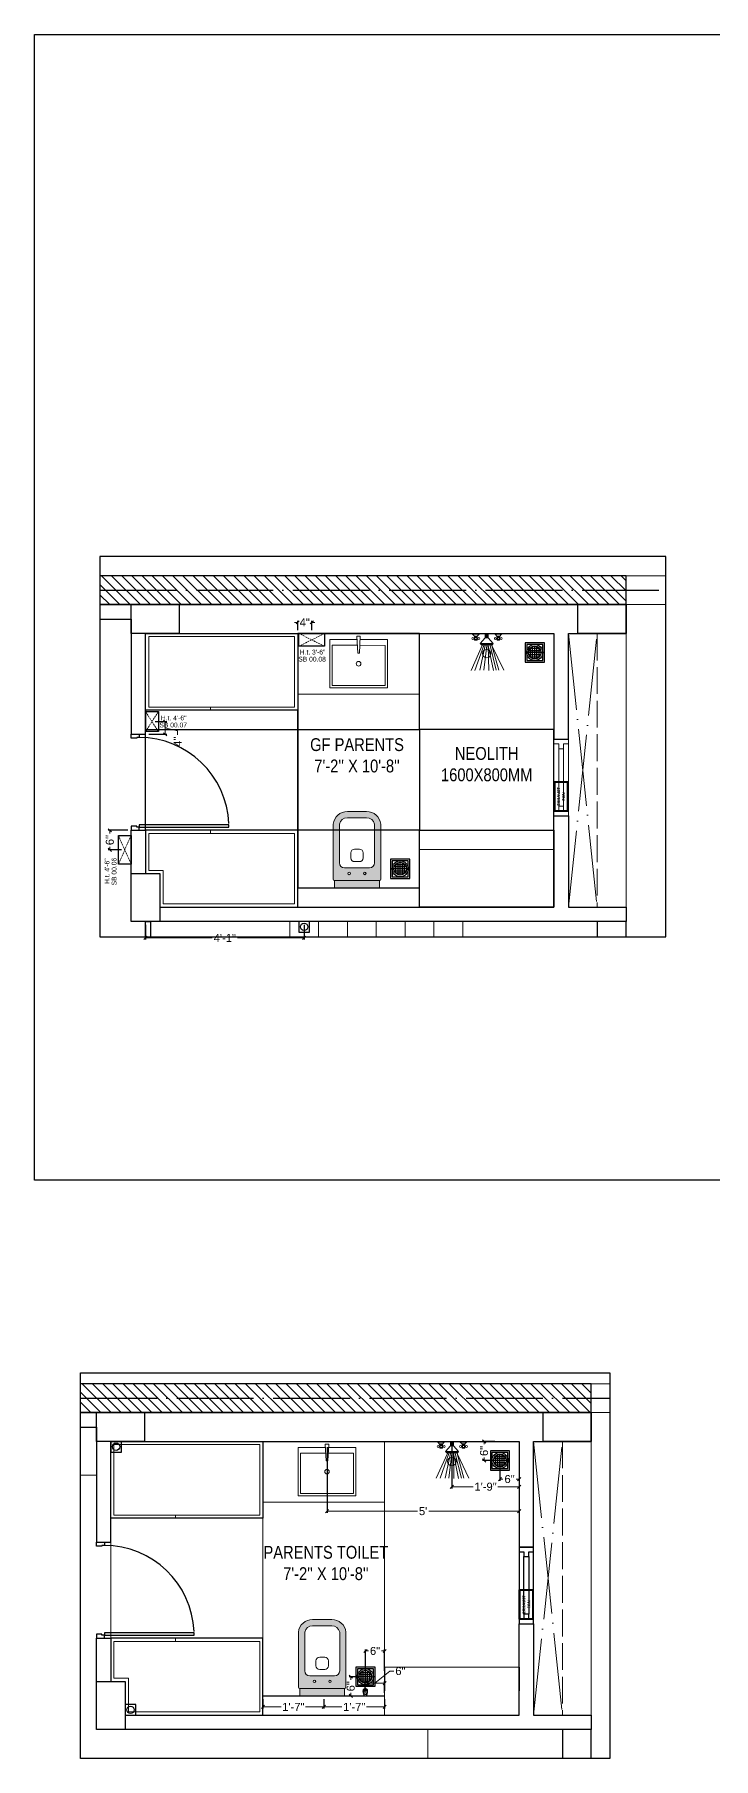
# Model space of a CAD drawing. Header units: millimetres. Extents: x 56222 to 3066687, y -650199 to -121287.
# Drawn here: x 155856 to 156068, y -178515 to -177977 of the extents above; entities that cross this region are included whole.
import ezdxf

# ---------------------------------------------------------------- set-up
doc = ezdxf.new("R2010")
doc.units = ezdxf.units.MM
doc.header["$MEASUREMENT"] = 0
doc.header["$PDMODE"] = 35
for name, pattern in [('ACAD_ISO02W100', [15, 12, -3]), ('ACAD_ISO04W100', [30, 24, -3, 0, -3]), ('DASHED', [0.75, 0.5, -0.25]), ('DASHED2', [0.375, 0.25, -0.125])]:
    doc.linetypes.add(name, pattern=pattern)
doc.layers.get('Defpoints').update_dxf_attribs({"color": 220})
for name, color, linetype in [('AR DOOR', 40, 'Continuous'), ('AR ELE-5', 134, 'Continuous'), ('SANIT', 232, 'Continuous'), ('WC-DET', 8, 'Continuous')]:
    doc.layers.add(name, color=color, linetype=linetype)
for name, color, linetype, lineweight in [('COLUMN', 1, 'Continuous', 30), ('dim05', 1, 'Continuous', 13), ('el', 7, 'Continuous', 20), ('ELEC-wires', 1, 'DASHED2', 13), ('Electrical', 84, 'Continuous', 30), ('ELEVATION', 250, 'Continuous', 9), ('FIRST FLOOR ( TEXT )', 7, 'Continuous', 9), ('FURNITURE', 32, 'Continuous', 9), ('GROUND FLOOR', 7, 'Continuous', 9), ('GROUND FLOOR  ( HATCH )', 251, 'Continuous', 9), ('GROUND FLOOR  ( PLINE )', 251, 'Continuous', 30), ('GROUND FLOOR ( STAIR )', 251, 'Continuous', 9), ('SECOND FLOOR ( DW_RAIL )', 7, 'Continuous', 9), ('UTILITY', 48, 'Continuous', 9), ('wall', 7, 'Continuous', 30), ('X_PLOT', 1, 'Continuous', 9), ('XX~SLAB ( BEAM )~ ( DIM )', 7, 'Continuous', 9), ('XX~STR BEAM', 5, 'ACAD_ISO02W100', 9)]:
    doc.layers.add(name, color=color, linetype=linetype, lineweight=lineweight)
doc.layers.add('XX~SLAB ( PLINE )', color=251, linetype='Continuous', plot=False)
doc.styles.add('Arial', font='arial.ttf')
doc.styles.add('KATHA', font='swissc.ttf')
doc.styles.get("Standard").update_dxf_attribs({"font": 'arial.ttf', "height": 6})
doc.dimstyles.new('ISO-25', dxfattribs={"dimtxt": 2.5, "dimasz": 1, "dimexe": 0.5, "dimexo": 1, "dimtad": 0, "dimdec": 1, "dimlunit": 4, "dimtxsty": 'Standard', "dimblk": 'OBLIQUE', "dimcen": 2.5, "dimclrd": 1, "dimclre": 1, "dimclrt": 5, "dimadec": 0, "dimazin": 0, "dimtfac": 1, "dimtdec": 1, "dimtmove": 0, "dimatfit": 3, "dimfxl": 1, "dimlwd": -1, "dimarcsym": 0})

# ---------------------------------------------------------------- blocks, each defined once
blk = doc.blocks.new('A$C3EC62B37')
at = {"layer": 'FURNITURE', "lineweight": 30, "ltscale": 0.25, "true_color": 0xffffff}
h = blk.add_hatch(color=7, dxfattribs=at)
h.dxf.hatch_style = 1
h.paths.add_polyline_path([(-12.22, 0), (-12.22, 2.35), (-26.26, 2.35), (-26.26, 0)])
h.paths.add_polyline_path([(-26.26, 2.35), (-12.22, 2.35, 0.414214), (-11.83, 2.74), (-11.83, 19.96, 0.388639), (-16.24, 23.87), (-22.38, 23.87, 0.379499), (-26.65, 19.96), (-26.65, 2.74, 0.414214)])
h.paths.add_polyline_path([(-15.35, 6.26), (-23.13, 6.26, -0.414214), (-24.7, 7.83), (-24.7, 19.96, -0.349567), (-22.37, 21.91), (-16.24, 21.91, -0.364948), (-13.78, 19.96), (-13.78, 7.83, -0.414214)], flags=16)
h.paths.add_polyline_path([(-18.46, 8.22), (-20.02, 8.22, -0.414214), (-21.2, 9.39), (-21.2, 10.96, -0.414214), (-20.02, 12.13), (-18.46, 12.13, -0.414214), (-17.28, 10.96), (-17.28, 9.39, -0.414214)], flags=0)
h.paths.add_polyline_path([(-22.06, 4.53, -1), (-21.27, 4.53, -1)], flags=16)
at = {"layer": 'FURNITURE', "color": 0, "linetype": 'ByBlock', "lineweight": -2}
for p, q in [((-22.24, 23.87), (-16.24, 23.87)), ((-22.24, 21.91), (-16.24, 21.91)), ((-26.65, 2.74), (-26.65, 19.96)), ((-24.7, 7.83), (-24.7, 19.96)), ((-13.78, 7.83), (-13.78, 19.96)), ((-11.83, 2.74), (-11.83, 19.96)), ((-21.2, 9.39), (-21.2, 10.96)), ((-20.02, 12.13), (-18.46, 12.13)), ((-17.28, 9.39), (-17.28, 10.96)), ((-23.13, 6.26), (-15.35, 6.26)), ((-20.02, 8.22), (-18.46, 8.22)), ((-26.26, 2.35), (-12.22, 2.35)), ((-26.26, 2.35), (-26.26, 0)), ((-26.26, 0), (-12.22, 0)), ((-26.26, 0), (-12.22, 0)), ((-12.22, 2.35), (-12.22, 0))]:
    blk.add_line(p, q, dxfattribs=at)
for centre in [(-21.66, 4.53), (-16.81, 4.53)]:
    blk.add_circle(centre, 0.391, dxfattribs=at)
for centre, radius, start, end in [((-22.31, 19.5), 4.37, 89.0873, 174.0395), ((-22.31, 19.48), 2.44, 88.437, 168.6348), ((-16.17, 19.5), 4.37, 5.9605, 90.9127), ((-16.17, 19.48), 2.44, 11.3652, 91.563), ((-20.02, 10.96), 1.17, 90, 180), ((-18.46, 10.96), 1.17, 0, 90), ((-23.13, 7.83), 1.57, 180, 270), ((-20.02, 9.39), 1.17, 180, 270), ((-18.46, 9.39), 1.17, 270, 0), ((-15.35, 7.83), 1.57, 270, 0), ((-26.26, 2.74), 0.391, 180, 270), ((-12.22, 2.74), 0.391, 270, 0)]:
    blk.add_arc(centre, radius, start, end, dxfattribs=at)
blk = doc.blocks.new('*U25')
for points in [[(-40, 0), (0, 0), (0, 30), (10, 30), (10, 100), (-40, 100)], [(0, 0), (0, -1120), (30, -1120), (30, 0)], [(1160, 0), (1120, 0), (1120, 30), (1110, 30), (1110, 100), (1160, 100)]]:
    blk.add_lwpolyline(points, close=True)
at = {"layer": 'AR ELE-5', "linetype": 'ByBlock', "ltscale": 15}
blk.add_arc((-2, 1), 1122, 272.373, 359.9653, dxfattribs=at)
blk = doc.blocks.new('A$C07311617')
at = {"layer": 'UTILITY'}
h = blk.add_hatch(color=7, dxfattribs=at)
h.paths.add_polyline_path([(-3.13, 2.02), (-3.13, 0), (-3.74, 0), (-3.74, 0.46), (-3.74, 1.42)])
h.paths.add_polyline_path([(-3.13, 0), (-3.13, -0.46), (-3.13, -2.02), (-3.74, -1.59), (-3.74, -0.46), (-3.74, 0)])
h = blk.add_hatch(color=7, dxfattribs=at)
h.paths.add_polyline_path([(0, 0.46), (0, 0), (-1.35, 0), (-1.35, 0.46)])
h.paths.add_polyline_path([(0, 0), (0, -0.46), (-1.35, -0.46), (-1.35, 0)])
at = {"layer": 'UTILITY', "color": 7}
for p, q in [((-3.74, 1.42), (-11.52, 4.9)), ((-3.74, 0.94), (-11.52, 3.66)), ((-3.74, 0.46), (-11.52, 2.15)), ((-3.74, 0), (-11.52, 0.93)), ((-3.13, 2.02), (-3.74, 1.42)), ((-3.13, -0.46), (-3.13, 2.02)), ((-1.35, 0.46), (-3.13, 2.02)), ((-3.13, 0.46), (-3.13, 1.42)), ((-1.74, 3.79), (-1.74, 4.05)), ((-1.74, 2.99), (-1.74, 2.72)), ((-1.47, 3.79), (-1.47, 4.05)), ((-1.47, 2.99), (-1.47, 2.72)), ((-1.35, -0.46), (-1.35, 0.46)), ((-1.35, 0.46), (0, 0.46)), ((-0.8, 3.9), (-0.8, 2.88)), ((-0.27, 2.44), (-0.27, 4.33)), ((0, -0.46), (0, 0.46)), ((-3.74, -0.46), (-11.62, -0.61)), ((-3.74, -0.46), (-11.57, -2.09)), ((-3.74, -1.03), (-11.52, -2.96)), ((-3.74, -1.59), (-11.52, -5.3)), ((-3.74, -1.59), (-11.52, -3.73)), ((-3.74, -1.59), (-3.13, -2.02)), ((-3.13, -0.46), (-3.13, -2.02)), ((-1.35, -0.46), (-3.13, -2.02)), ((-1.74, -3.22), (-1.74, -2.95)), ((-1.74, -4.02), (-1.74, -4.29)), ((-1.47, -3.22), (-1.47, -2.95)), ((-1.47, -4.02), (-1.47, -4.29)), ((-1.35, -0.46), (0, -0.46)), ((-0.8, -4.13), (-0.8, -3.11)), ((-0.27, -2.68), (-0.27, -4.56))]:
    blk.add_line(p, q, dxfattribs=at)
for points in [[(-1.35, 0.46), (-3.13, 2.02)], [(-3.13, -2.02), (-1.35, -0.46)]]:
    blk.add_lwpolyline(points, dxfattribs=at)
for points in [[(-1.07, 2.99), (-2.14, 2.99), (-2.14, 3.79), (-1.07, 3.79)], [(-1.07, -3.22), (-2.14, -3.22), (-2.14, -4.02), (-1.07, -4.02)]]:
    blk.add_lwpolyline(points, close=True, dxfattribs=at)
for centre, radius in [((-6.31, 0), 1.33), ((-1.6, 4.32), 0.298), ((-1.6, 3.39), 0.298), ((-1.6, 2.45), 0.298), ((-1.6, -2.69), 0.298), ((-1.6, -3.62), 0.298), ((-1.6, -4.55), 0.298)]:
    blk.add_circle(centre, radius, dxfattribs=at)
for centre, start, end in [((-1.47, 5.26), 285.2551, 344.7449), ((-1.47, 1.52), 15.2551, 74.7449), ((-1.47, -1.75), 285.2551, 344.7449), ((-1.47, -5.49), 15.2551, 74.7449)]:
    blk.add_arc(centre, 1.52, start, end, dxfattribs=at)
blk = doc.blocks.new('6616')
at = {"color": 242, "linetype": 'DASHED', "true_color": 0xcd2027}
for p, q in [((386784.79, -36915.77), (386775.78, -36911.78)), ((386784.79, -36911.78), (386775.78, -36915.77))]:
    blk.add_line(p, q, dxfattribs=at)
at = {"layer": 'ELEC-wires', "color": 5, "linetype": 'ByBlock', "lineweight": 30, "ltscale": 4}
blk.add_lwpolyline([(386775.78, -36911.78), (386784.79, -36911.78), (386784.79, -36915.77), (386775.78, -36915.77)], close=True, dxfattribs=at)
blk = doc.blocks.new('_Oblique')
at = {"layer": 'wall', "color": 0, "lineweight": -2}
blk.add_line((-0.5, -0.5), (0.5, 0.5), dxfattribs=at)
blk = doc.blocks.new('*D400')
at = {"layer": 'Defpoints', "color": 0, "lineweight": 30, "transparency": 16777216}
for p in [(155938.63, -178163.79), (155943.01, -178160.32), (155943.01, -178163.79)]:
    blk.add_point(p, dxfattribs=at)
at = {"layer": 'dim05', "color": 1, "linetype": 'Continuous', "transparency": 16777216}
for p, q in [((155938.63, -178160.32), (155937.63, -178160.32)), ((155938.63, -178160.32), (155938.7, -178160.32)), ((155943.01, -178160.32), (155942.93, -178160.32)), ((155943.01, -178160.32), (155944.01, -178160.32))]:
    blk.add_line(p, q, dxfattribs=at)
at = {"layer": 'dim05', "color": 1, "linetype": 'Continuous', "lineweight": -2, "transparency": 16777216}
for p, q in [((155938.63, -178162.79), (155938.63, -178159.82)), ((155943.01, -178162.79), (155943.01, -178159.82))]:
    blk.add_line(p, q, dxfattribs=at)
at = {"layer": 'dim05', "color": 1, "transparency": 16777216}
blk.add_blockref('_Oblique', (155938.63, -178160.32), dxfattribs=at)
at = {"layer": 'dim05', "color": 1, "transparency": 16777216, "rotation": 180}
blk.add_blockref('_Oblique', (155943.01, -178160.32), dxfattribs=at)
at = {"layer": 'dim05', "color": 5, "lineweight": 25, "transparency": 16777216, "insert": (155940.82, -178160.32), "char_height": 2.5, "attachment_point": 5, "style": 'Arial'}
blk.add_mtext('4"', dxfattribs=at)
blk = doc.blocks.new('*D401')
at = {"layer": 'Defpoints', "color": 0, "lineweight": 30, "transparency": 16777216}
for p in [(155893.13, -178191.34), (155897.26, -178191.34), (155891.13, -178195.29)]:
    blk.add_point(p, dxfattribs=at)
at = {"layer": 'dim05', "color": 1, "linetype": 'Continuous', "lineweight": -2, "transparency": 16777216}
for p, q in [((155894.13, -178191.34), (155897.76, -178191.34)), ((155892.13, -178195.29), (155897.76, -178195.29))]:
    blk.add_line(p, q, dxfattribs=at)
at = {"layer": 'dim05', "color": 1, "linetype": 'Continuous', "transparency": 16777216}
for p, q in [((155897.26, -178195.29), (155897.26, -178191.34)), ((155897.26, -178193.32), (155901.14, -178194.25)), ((155901.14, -178194.25), (155901.14, -178195.5))]:
    blk.add_line(p, q, dxfattribs=at)
at = {"layer": 'dim05', "color": 1, "transparency": 16777216}
for p, rotation in [((155897.26, -178191.34), 90), ((155897.26, -178195.29), 270)]:
    blk.add_blockref('_Oblique', p, dxfattribs=dict(at, rotation=rotation))
at = {"layer": 'dim05', "color": 5, "lineweight": 25, "transparency": 16777216, "insert": (155901.14, -178197.61), "char_height": 2.5, "attachment_point": 5, "rotation": 90, "style": 'Arial'}
blk.add_mtext('4"', dxfattribs=at)
blk = doc.blocks.new('A$C1B9B2090')
at = {"layer": 'Electrical', "ltscale": 10}
blk.add_line((0, 4.97), (10.08, 4.97), dxfattribs=at)
at = {"layer": 'Electrical', "ltscale": 2}
for points in [[(0, 0), (10.08, 0), (10.08, 4.97), (0, 4.97)], [(0.25, 0.25), (9.83, 0.25), (9.83, 4.72), (0.25, 4.72)]]:
    blk.add_lwpolyline(points, close=True, dxfattribs=at)
at = {"layer": 'Electrical', "ltscale": 2, "insert": (1.5, 3.92), "char_height": 1.05, "width": 7.1646, "attachment_point": 1}
blk.add_mtext('\\pxqc;{\\fMalgun Gothic|b1|i0|c0|p34;\\W5.565;\\C0;\\W1;EXHAUST \\P\\W7.7995;\\W1;FAN}', dxfattribs=at)
blk = doc.blocks.new('*D402')
at = {"layer": 'Defpoints', "color": 0, "lineweight": 30, "transparency": 16777216}
for p in [(155879.97, -178225.29), (155886.63, -178225.29), (155884.63, -178231.38)]:
    blk.add_point(p, dxfattribs=at)
at = {"layer": 'dim05', "color": 1, "linetype": 'Continuous', "lineweight": -2, "transparency": 16777216}
for p, q in [((155885.63, -178225.29), (155879.47, -178225.29)), ((155883.63, -178231.38), (155879.47, -178231.38))]:
    blk.add_line(p, q, dxfattribs=at)
at = {"layer": 'dim05', "color": 1, "linetype": 'Continuous', "transparency": 16777216}
for p, q in [((155879.97, -178225.29), (155879.97, -178226.27)), ((155879.97, -178231.38), (155879.97, -178230.41))]:
    blk.add_line(p, q, dxfattribs=at)
at = {"layer": 'dim05', "color": 1, "transparency": 16777216}
for p, rotation in [((155879.97, -178225.29), 90), ((155879.97, -178231.38), 270)]:
    blk.add_blockref('_Oblique', p, dxfattribs=dict(at, rotation=rotation))
at = {"layer": 'dim05', "color": 5, "lineweight": 25, "transparency": 16777216, "insert": (155879.97, -178228.34), "char_height": 2.5, "attachment_point": 5, "rotation": 90, "style": 'Arial'}
blk.add_mtext('6"', dxfattribs=at)
blk = doc.blocks.new('*D403')
at = {"layer": 'Defpoints', "color": 0, "lineweight": 30, "transparency": 16777216}
for p in [(155891.13, -178253.79), (155940.62, -178253.79), (155940.62, -178258.91)]:
    blk.add_point(p, dxfattribs=at)
at = {"layer": 'dim05', "color": 1, "linetype": 'Continuous', "lineweight": -2, "transparency": 16777216}
for p, q in [((155891.13, -178254.79), (155891.13, -178259.41)), ((155940.62, -178254.79), (155940.62, -178259.41))]:
    blk.add_line(p, q, dxfattribs=at)
at = {"layer": 'dim05', "color": 1, "linetype": 'Continuous', "transparency": 16777216}
for p, q in [((155891.13, -178258.91), (155911.88, -178258.91)), ((155940.62, -178258.91), (155919.87, -178258.91))]:
    blk.add_line(p, q, dxfattribs=at)
at = {"layer": 'dim05', "color": 1, "transparency": 16777216, "rotation": 180}
blk.add_blockref('_Oblique', (155891.13, -178258.91), dxfattribs=at)
at = {"layer": 'dim05', "color": 1, "transparency": 16777216}
blk.add_blockref('_Oblique', (155940.62, -178258.91), dxfattribs=at)
at = {"layer": 'dim05', "color": 5, "lineweight": 25, "transparency": 16777216, "insert": (155915.87, -178258.91), "char_height": 2.5, "attachment_point": 5, "style": 'Arial'}
blk.add_mtext('4\'-1"', dxfattribs=at)
blk = doc.blocks.new('A$C775F2B7C')
at = {"layer": 'WC-DET', "color": 7}
for points in [[(0.02, 0.076), (0.007, 0.076, 0.150223), (0, 0.06), (0, 0.037), (0.007, 0.004, 0.333354), (0.011, 0), (0.025, 0), (0.038, 0, 0.333354), (0.043, 0.004), (0.05, 0.037), (0.05, 0.06, 0.150223), (0.043, 0.076), (0.03, 0.076)], [(0.025, 0.02), (0.012, 0.02, -0.354974), (0.007, 0.023), (0, 0.057)], [(0.02, 0.076), (0.02, 0.082, -0.414214), (0.021, 0.083), (0.025, 0.083)], [(0.025, 0.076), (0.02, 0.076, 0.150223)], [(0.03, 0.076), (0.03, 0.082, 0.414214), (0.029, 0.083), (0.025, 0.083)], [(0.025, 0.02), (0.038, 0.02, 0.354974), (0.042, 0.023), (0.05, 0.057)]]:
    blk.add_lwpolyline(points, format="xyb", dxfattribs=at)
at = {"layer": 'WC-DET'}
for points in [[(0, 0.063), (0.025, 0.063)], [(0, 0.057), (0.025, 0.057)], [(0.001, 0.065), (0.025, 0.065)], [(0.049, 0.065), (0.025, 0.065)], [(0.049, 0.063), (0.025, 0.063)], [(0.05, 0.057), (0.025, 0.057)]]:
    blk.add_lwpolyline(points, dxfattribs=at)
at = {"layer": 'WC-DET', "color": 7}
blk.add_lwpolyline([(0.03, 0.076), (0.025, 0.076)], dxfattribs=at)
blk = doc.blocks.new('*D440')
at = {"layer": 'Defpoints', "color": 0, "lineweight": 30, "transparency": 16777216}
for p in [(155947.78, -178417.01), (156007.77, -178418.4), (156007.77, -178437.99)]:
    blk.add_point(p, dxfattribs=at)
at = {"layer": 'dim05', "color": 1, "linetype": 'Continuous', "lineweight": -2, "transparency": 16777216}
for p, q in [((155947.78, -178418.01), (155947.78, -178438.49)), ((156007.77, -178419.4), (156007.77, -178438.49))]:
    blk.add_line(p, q, dxfattribs=at)
at = {"layer": 'dim05', "color": 1, "linetype": 'Continuous', "transparency": 16777216}
for p, q in [((155947.78, -178437.99), (155976, -178437.99)), ((156007.77, -178437.99), (155979.55, -178437.99))]:
    blk.add_line(p, q, dxfattribs=at)
at = {"layer": 'dim05', "color": 1, "transparency": 16777216, "rotation": 180}
blk.add_blockref('_Oblique', (155947.78, -178437.99), dxfattribs=at)
at = {"layer": 'dim05', "color": 1, "transparency": 16777216}
blk.add_blockref('_Oblique', (156007.77, -178437.99), dxfattribs=at)
at = {"layer": 'dim05', "color": 5, "lineweight": 25, "transparency": 16777216, "insert": (155977.77, -178437.99), "char_height": 2.5, "attachment_point": 5, "style": 'Arial'}
blk.add_mtext("5'", dxfattribs=at)
blk = doc.blocks.new('*D441')
at = {"layer": 'Defpoints', "color": 0, "lineweight": 30, "transparency": 16777216}
for p in [(155986.77, -178416.19), (156007.77, -178418.4), (156007.77, -178430.35)]:
    blk.add_point(p, dxfattribs=at)
at = {"layer": 'dim05', "color": 1, "linetype": 'Continuous', "lineweight": -2, "transparency": 16777216}
for p, q in [((155986.77, -178417.19), (155986.77, -178430.85)), ((156007.77, -178419.4), (156007.77, -178430.85))]:
    blk.add_line(p, q, dxfattribs=at)
at = {"layer": 'dim05', "color": 1, "linetype": 'Continuous', "transparency": 16777216}
for p, q in [((155986.77, -178430.35), (155993.44, -178430.35)), ((156007.77, -178430.35), (156001.1, -178430.35))]:
    blk.add_line(p, q, dxfattribs=at)
at = {"layer": 'dim05', "color": 1, "transparency": 16777216, "rotation": 180}
blk.add_blockref('_Oblique', (155986.77, -178430.35), dxfattribs=at)
at = {"layer": 'dim05', "color": 1, "transparency": 16777216}
blk.add_blockref('_Oblique', (156007.77, -178430.35), dxfattribs=at)
at = {"layer": 'dim05', "color": 5, "lineweight": 25, "transparency": 16777216, "insert": (155997.27, -178430.35), "char_height": 2.5, "attachment_point": 5, "style": 'Arial'}
blk.add_mtext('1\'-9"', dxfattribs=at)
blk = doc.blocks.new('*D442')
at = {"layer": 'Defpoints', "color": 0, "lineweight": 30, "transparency": 16777216}
for p in [(155965.77, -178491.69), (155959.72, -178495.69), (155965.77, -178495.69)]:
    blk.add_point(p, dxfattribs=at)
at = {"layer": 'dim05', "color": 1, "linetype": 'Continuous', "lineweight": -2, "transparency": 16777216}
for p, q in [((155959.72, -178494.69), (155959.72, -178491.19)), ((155965.77, -178494.69), (155965.77, -178491.19))]:
    blk.add_line(p, q, dxfattribs=at)
at = {"layer": 'dim05', "color": 1, "linetype": 'Continuous', "transparency": 16777216}
for p, q in [((155959.72, -178491.69), (155965.77, -178491.69)), ((155962.74, -178491.69), (155967.38, -178487.93)), ((155967.38, -178487.93), (155968.63, -178487.93))]:
    blk.add_line(p, q, dxfattribs=at)
at = {"layer": 'dim05', "color": 1, "transparency": 16777216, "rotation": 180}
blk.add_blockref('_Oblique', (155959.72, -178491.69), dxfattribs=at)
at = {"layer": 'dim05', "color": 1, "transparency": 16777216}
blk.add_blockref('_Oblique', (155965.77, -178491.69), dxfattribs=at)
at = {"layer": 'dim05', "color": 5, "lineweight": 25, "transparency": 16777216, "insert": (155970.7, -178487.93), "char_height": 2.5, "attachment_point": 5, "style": 'Arial'}
blk.add_mtext('6"', dxfattribs=at)
blk = doc.blocks.new('*D443')
at = {"layer": 'Defpoints', "color": 0, "lineweight": 30, "transparency": 16777216}
for p in [(155927.77, -178495.69), (155946.77, -178495.69), (155946.77, -178499.11)]:
    blk.add_point(p, dxfattribs=at)
at = {"layer": 'dim05', "color": 1, "linetype": 'Continuous', "lineweight": -2, "transparency": 16777216}
for p, q in [((155927.77, -178496.69), (155927.77, -178499.61)), ((155946.77, -178496.69), (155946.77, -178499.61))]:
    blk.add_line(p, q, dxfattribs=at)
at = {"layer": 'dim05', "color": 1, "linetype": 'Continuous', "transparency": 16777216}
for p, q in [((155927.77, -178499.11), (155933.44, -178499.11)), ((155946.77, -178499.11), (155941.1, -178499.11))]:
    blk.add_line(p, q, dxfattribs=at)
at = {"layer": 'dim05', "color": 1, "transparency": 16777216, "rotation": 180}
blk.add_blockref('_Oblique', (155927.77, -178499.11), dxfattribs=at)
at = {"layer": 'dim05', "color": 1, "transparency": 16777216}
blk.add_blockref('_Oblique', (155946.77, -178499.11), dxfattribs=at)
at = {"layer": 'dim05', "color": 5, "lineweight": 25, "transparency": 16777216, "insert": (155937.27, -178499.11), "char_height": 2.5, "attachment_point": 5, "style": 'Arial'}
blk.add_mtext('1\'-7"', dxfattribs=at)
blk = doc.blocks.new('*D444')
at = {"layer": 'Defpoints', "color": 0, "lineweight": 30, "transparency": 16777216}
for p in [(155946.77, -178495.69), (155965.77, -178495.69), (155965.77, -178499.11)]:
    blk.add_point(p, dxfattribs=at)
at = {"layer": 'dim05', "color": 1, "linetype": 'Continuous', "lineweight": -2, "transparency": 16777216}
for p, q in [((155946.77, -178496.69), (155946.77, -178499.61)), ((155965.77, -178496.69), (155965.77, -178499.61))]:
    blk.add_line(p, q, dxfattribs=at)
at = {"layer": 'dim05', "color": 1, "linetype": 'Continuous', "transparency": 16777216}
for p, q in [((155946.77, -178499.11), (155952.44, -178499.11)), ((155965.77, -178499.11), (155960.1, -178499.11))]:
    blk.add_line(p, q, dxfattribs=at)
at = {"layer": 'dim05', "color": 1, "transparency": 16777216, "rotation": 180}
blk.add_blockref('_Oblique', (155946.77, -178499.11), dxfattribs=at)
at = {"layer": 'dim05', "color": 1, "transparency": 16777216}
blk.add_blockref('_Oblique', (155965.77, -178499.11), dxfattribs=at)
at = {"layer": 'dim05', "color": 5, "lineweight": 25, "transparency": 16777216, "insert": (155956.27, -178499.11), "char_height": 2.5, "attachment_point": 5, "style": 'Arial'}
blk.add_mtext('1\'-7"', dxfattribs=at)
blk = doc.blocks.new('NAHNYsquare')
at = {"color": 253}
for p, q in [((5, -2.99), (1, -2.99)), ((4.89, -2.32), (1.11, -2.32)), ((4.89, -3.65), (1.11, -3.65)), ((4.49, -1.65), (1.51, -1.65)), ((4.49, -4.32), (1.51, -4.32)), ((1.67, -4.48), (1.67, -1.49)), ((2.33, -4.87), (2.33, -1.1)), ((3, -0.99), (3, -4.99)), ((3.67, -4.87), (3.67, -1.1)), ((4.33, -4.48), (4.33, -1.49))]:
    blk.add_line(p, q, dxfattribs=at)
for points in [[(0, -5.99), (6, -5.99), (6, 0.01), (0, 0.01)], [(0.5, -5.49), (5.5, -5.49), (5.5, -0.49), (0.5, -0.49)]]:
    blk.add_lwpolyline(points, close=True)
for radius in [2.5, 2]:
    blk.add_circle((3, -2.99), radius)
blk = doc.blocks.new('*D445')
at = {"layer": 'Defpoints', "color": 0, "lineweight": 30, "transparency": 16777216}
for p in [(156001.77, -178421.14), (156007.77, -178420.9), (156001.77, -178427.96)]:
    blk.add_point(p, dxfattribs=at)
at = {"layer": 'dim05', "color": 1, "linetype": 'Continuous', "lineweight": -2, "transparency": 16777216}
for p, q in [((156001.77, -178422.14), (156001.77, -178428.46)), ((156007.77, -178421.9), (156007.77, -178428.46))]:
    blk.add_line(p, q, dxfattribs=at)
at = {"layer": 'dim05', "color": 1, "linetype": 'Continuous', "transparency": 16777216}
for p, q in [((156001.77, -178427.96), (156002.7, -178427.96)), ((156007.77, -178427.96), (156006.84, -178427.96))]:
    blk.add_line(p, q, dxfattribs=at)
at = {"layer": 'dim05', "color": 1, "transparency": 16777216, "rotation": 180}
blk.add_blockref('_Oblique', (156001.77, -178427.96), dxfattribs=at)
at = {"layer": 'dim05', "color": 1, "transparency": 16777216}
blk.add_blockref('_Oblique', (156007.77, -178427.96), dxfattribs=at)
at = {"layer": 'dim05', "color": 5, "lineweight": 25, "transparency": 16777216, "insert": (156004.77, -178427.96), "char_height": 2.5, "attachment_point": 5, "style": 'Arial'}
blk.add_mtext('6"', dxfattribs=at)
blk = doc.blocks.new('*D446')
at = {"layer": 'Defpoints', "color": 0, "lineweight": 30, "transparency": 16777216}
for p in [(156001.14, -178416.19), (155996.81, -178422.15), (156001.77, -178422.15)]:
    blk.add_point(p, dxfattribs=at)
at = {"layer": 'dim05', "color": 1, "linetype": 'Continuous', "lineweight": -2, "transparency": 16777216}
for p, q in [((156000.14, -178416.19), (155996.31, -178416.19)), ((156000.77, -178422.15), (155996.31, -178422.15))]:
    blk.add_line(p, q, dxfattribs=at)
at = {"layer": 'dim05', "color": 1, "linetype": 'Continuous', "transparency": 16777216}
for p, q in [((155996.81, -178416.19), (155996.81, -178417.1)), ((155996.81, -178422.15), (155996.81, -178421.24))]:
    blk.add_line(p, q, dxfattribs=at)
at = {"layer": 'dim05', "color": 1, "transparency": 16777216}
for p, rotation in [((155996.81, -178416.19), 90), ((155996.81, -178422.15), 270)]:
    blk.add_blockref('_Oblique', p, dxfattribs=dict(at, rotation=rotation))
at = {"layer": 'dim05', "color": 5, "lineweight": 25, "transparency": 16777216, "insert": (155996.81, -178419.17), "char_height": 2.5, "attachment_point": 5, "rotation": 90, "style": 'Arial'}
blk.add_mtext('6"', dxfattribs=at)
blk = doc.blocks.new('*D447')
at = {"layer": 'Defpoints', "color": 0, "lineweight": 30, "transparency": 16777216}
for p in [(155959.77, -178481.66), (155959.77, -178488.88), (155965.77, -178488.88)]:
    blk.add_point(p, dxfattribs=at)
at = {"layer": 'dim05', "color": 1, "linetype": 'Continuous', "lineweight": -2, "transparency": 16777216}
for p, q in [((155959.77, -178487.88), (155959.77, -178481.16)), ((155965.77, -178487.88), (155965.77, -178481.16))]:
    blk.add_line(p, q, dxfattribs=at)
at = {"layer": 'dim05', "color": 1, "linetype": 'Continuous', "transparency": 16777216}
for p, q in [((155959.77, -178481.66), (155960.7, -178481.66)), ((155965.77, -178481.66), (155964.83, -178481.66))]:
    blk.add_line(p, q, dxfattribs=at)
at = {"layer": 'dim05', "color": 1, "transparency": 16777216, "rotation": 180}
blk.add_blockref('_Oblique', (155959.77, -178481.66), dxfattribs=at)
at = {"layer": 'dim05', "color": 1, "transparency": 16777216}
blk.add_blockref('_Oblique', (155965.77, -178481.66), dxfattribs=at)
at = {"layer": 'dim05', "color": 5, "lineweight": 25, "transparency": 16777216, "insert": (155962.77, -178481.66), "char_height": 2.5, "attachment_point": 5, "style": 'Arial'}
blk.add_mtext('6"', dxfattribs=at)
blk = doc.blocks.new('*D448')
at = {"layer": 'Defpoints', "color": 0, "lineweight": 30, "transparency": 16777216}
for p in [(155955.18, -178489.69), (155959.77, -178489.69), (155955.94, -178495.69)]:
    blk.add_point(p, dxfattribs=at)
at = {"layer": 'dim05', "color": 1, "linetype": 'Continuous', "lineweight": -2, "transparency": 16777216}
for p, q in [((155958.77, -178489.69), (155954.68, -178489.69)), ((155954.94, -178495.69), (155954.68, -178495.69))]:
    blk.add_line(p, q, dxfattribs=at)
at = {"layer": 'dim05', "color": 1, "linetype": 'Continuous', "transparency": 16777216}
for p, q in [((155955.18, -178489.69), (155955.18, -178490.62)), ((155955.18, -178495.69), (155955.18, -178494.76))]:
    blk.add_line(p, q, dxfattribs=at)
at = {"layer": 'dim05', "color": 1, "transparency": 16777216}
for p, rotation in [((155955.18, -178489.69), 90), ((155955.18, -178495.69), 270)]:
    blk.add_blockref('_Oblique', p, dxfattribs=dict(at, rotation=rotation))
at = {"layer": 'dim05', "color": 5, "lineweight": 25, "transparency": 16777216, "insert": (155955.18, -178492.69), "char_height": 2.5, "attachment_point": 5, "rotation": 90, "style": 'Arial'}
blk.add_mtext('6"', dxfattribs=at)

msp = doc.modelspace()

# ---------------------------------------------------------------- hatches: boundary and pattern name
at = {"layer": 'GROUND FLOOR  ( HATCH )'}
h = msp.add_hatch(dxfattribs=at)
h.set_pattern_fill('ANSI31', color=6, scale=18, angle=90, style=0)
h.set_pattern_definition([(135, (-6578.0478, -294686.4792), (-1.590990258, -1.590990258), [])])
h.paths.add_polyline_path([(155876.887, -178145.793), (155876.887, -178154.793), (156041.127, -178154.793), (156041.127, -178145.793)])
at = {"layer": 'GROUND FLOOR  ( HATCH )', "lineweight": 0}
h = msp.add_hatch(dxfattribs=at)
h.set_pattern_fill('ANSI31', color=6, scale=18, angle=90, style=0)
h.set_pattern_definition([(135, (-23704.039, -326197.6622), (-1.590990258, -1.590990258), [])])
h.paths.add_polyline_path([(155870.768, -178398.19), (155870.768, -178402.69), (156030.266, -178402.69), (156030.266, -178398.19)])
h.paths.add_polyline_path([(155870.768, -178402.69), (155870.768, -178407.19), (156030.266, -178407.19), (156030.266, -178402.69)])

# ---------------------------------------------------------------- linework, layer by layer
at = {"layer": 'COLUMN'}
for points in [[(155886.627, -178163.793), (155886.627, -178154.793), (155901.627, -178154.793), (155901.627, -178163.793)], [(156026.127, -178163.793), (156026.127, -178154.793), (156041.127, -178154.793), (156041.127, -178163.793)], [(155886.627, -178238.793), (155895.627, -178238.793), (155895.627, -178253.793), (155886.627, -178253.793)], [(155875.766, -178416.19), (155875.766, -178407.19), (155890.766, -178407.19), (155890.766, -178416.19)], [(156015.266, -178416.19), (156015.266, -178407.19), (156030.266, -178407.19), (156030.266, -178416.19)], [(155875.766, -178491.19), (155884.766, -178491.19), (155884.766, -178506.19), (155875.766, -178506.19)]]:
    msp.add_lwpolyline(points, close=True, dxfattribs=at)
at = {"layer": 'ELEVATION', "lineweight": 25, "transparency": 33554600}
msp.add_lwpolyline([(156036.084, -178394.801), (156036.084, -178515.252), (155870.768, -178515.252), (155870.768, -178394.801)], close=True, dxfattribs=at)
at = {"layer": 'FURNITURE'}
for p, q in [((155976.627, -178182.793), (155938.627, -178182.793)), ((155911.377, -178186.793), (155911.377, -178187.793)), ((155911.377, -178226.293), (155911.377, -178225.293)), ((155900.516, -178439.19), (155900.516, -178440.19)), ((155965.766, -178435.19), (155927.766, -178435.19)), ((155900.516, -178478.69), (155900.516, -178477.69))]:
    msp.add_line(p, q, dxfattribs=at)
at = {"layer": 'FURNITURE', "lineweight": 30}
for points in [[(155891.127, -178187.793), (155891.127, -178163.793), (155938.627, -178163.793), (155938.627, -178187.793)], [(155880.266, -178440.19), (155880.266, -178416.19), (155927.766, -178416.19), (155927.766, -178440.19)]]:
    msp.add_lwpolyline(points, close=True, dxfattribs=at)
at = {"layer": 'FURNITURE'}
for points in [[(155957.347, -178169.911), (155957.919, -178169.912), (155958.176, -178164.615), (155957.096, -178164.614)], [(155892.127, -178164.793), (155937.627, -178164.793), (155937.627, -178186.793), (155892.127, -178186.793)], [(155976.627, -178249.293), (155976.627, -178231.293), (156018.627, -178231.293), (156018.627, -178249.293)], [(155881.266, -178417.19), (155926.766, -178417.19), (155926.766, -178439.19), (155881.266, -178439.19)], [(155947.486, -178422.308), (155948.058, -178422.309), (155948.316, -178417.012), (155947.236, -178417.011)], [(155965.766, -178501.69), (155965.819, -178486.69), (156007.819, -178486.69), (156007.766, -178501.69)]]:
    msp.add_lwpolyline(points, close=True, dxfattribs=at)
for points in [[(155958.124, -178165.695), (155966.635, -178165.71), (155966.626, -178180.804), (155948.626, -178180.783), (155948.635, -178165.689), (155957.147, -178165.695)], [(155958.036, -178167.496), (155965.914, -178167.51), (155965.906, -178180.083), (155949.347, -178180.063), (155949.354, -178167.49), (155957.233, -178167.495)], [(155896.627, -178248.293), (155937.627, -178248.293), (155937.627, -178226.293), (155892.127, -178226.293), (155892.127, -178237.793)], [(155892.127, -178237.793), (155896.627, -178237.793), (155896.627, -178248.293)], [(155870.768, -178426.69), (155875.766, -178426.69), (155875.766, -178411.69), (155870.768, -178411.69)], [(155948.263, -178418.092), (155956.774, -178418.106), (155956.766, -178433.2), (155938.766, -178433.18), (155938.774, -178418.086), (155947.287, -178418.091)], [(155948.176, -178419.892), (155956.053, -178419.906), (155956.046, -178432.48), (155939.486, -178432.46), (155939.493, -178419.887), (155947.372, -178419.892)], [(155885.766, -178500.69), (155926.766, -178500.69), (155926.766, -178478.69), (155881.266, -178478.69), (155881.266, -178490.19)], [(155881.266, -178490.19), (155885.766, -178490.19), (155885.766, -178500.69)]]:
    msp.add_lwpolyline(points, dxfattribs=at)
at = {"layer": 'FURNITURE', "lineweight": 30}
for points in [[(155895.627, -178249.293), (155938.627, -178249.293), (155938.627, -178225.293), (155891.127, -178225.293), (155891.127, -178238.793)], [(155891.127, -178258.583), (155891.127, -178253.793), (155892.627, -178253.793), (155892.627, -178258.583)], [(155884.766, -178501.69), (155927.766, -178501.69), (155927.766, -178477.69), (155880.266, -178477.69), (155880.266, -178491.19)]]:
    msp.add_lwpolyline(points, dxfattribs=at)
at = {"layer": 'FURNITURE'}
for centre in [(155957.631, -178173.257), (155947.77, -178425.653)]:
    msp.add_circle(centre, 0.72, dxfattribs=at)
at = {"layer": 'GROUND FLOOR'}
for p, q in [((155876.887, -178145.793), (156053.592, -178145.793)), ((155876.887, -178154.793), (156053.592, -178154.793)), ((156041.127, -178154.793), (156041.127, -178258.583)), ((155886.627, -178163.793), (155886.625, -178195.289)), ((155891.127, -178163.793), (156018.627, -178163.793)), ((155891.127, -178163.793), (155891.127, -178238.793)), ((155938.627, -178249.293), (155938.627, -178163.793)), ((155976.627, -178249.293), (155976.627, -178163.793)), ((156018.627, -178217.793), (156018.627, -178163.793)), ((156023.127, -178163.793), (156041.127, -178163.793)), ((156023.127, -178217.793), (156023.127, -178163.793)), ((155886.625, -178195.289), (155891.125, -178195.289)), ((156018.627, -178196.793), (156023.127, -178196.793)), ((155886.627, -178225.293), (155886.627, -178253.793)), ((155886.627, -178225.293), (155891.127, -178225.293)), ((155895.627, -178249.293), (156018.627, -178249.293)), ((156023.127, -178249.293), (156041.127, -178249.293)), ((155886.627, -178253.793), (156041.127, -178253.793)), ((156032.127, -178253.793), (156032.127, -178258.583)), ((155870.768, -178398.19), (156036.084, -178398.19)), ((155870.768, -178407.19), (156036.084, -178407.19)), ((156030.266, -178407.19), (156030.266, -178515.252)), ((155875.766, -178416.19), (155875.765, -178447.686)), ((155880.266, -178416.19), (156007.766, -178416.19)), ((155880.266, -178416.19), (155880.266, -178491.19)), ((155927.766, -178501.69), (155927.766, -178416.19)), ((155965.766, -178501.69), (155965.766, -178416.19)), ((156007.766, -178470.19), (156007.766, -178416.19)), ((156012.266, -178416.19), (156030.266, -178416.19)), ((156012.266, -178470.19), (156012.266, -178416.19)), ((155875.765, -178447.686), (155880.265, -178447.686)), ((156007.766, -178449.19), (156012.266, -178449.19)), ((155875.766, -178477.69), (155875.766, -178506.19)), ((155875.766, -178477.69), (155880.266, -178477.69)), ((155884.766, -178501.69), (156007.766, -178501.69)), ((156012.266, -178501.69), (156030.266, -178501.69)), ((155875.766, -178506.19), (156030.266, -178506.19)), ((156021.266, -178506.19), (156021.266, -178515.252))]:
    msp.add_line(p, q, dxfattribs=at)
at = {"layer": 'GROUND FLOOR', "color": 1, "linetype": 'ACAD_ISO04W100'}
for p, q in [((155876.887, -178150.293), (156041.127, -178150.293)), ((156023.127, -178249.293), (156032.127, -178163.793)), ((156023.127, -178163.793), (156032.127, -178249.293)), ((155870.768, -178402.69), (156030.266, -178402.69)), ((156012.266, -178501.69), (156021.266, -178416.19)), ((156012.266, -178416.19), (156021.266, -178501.69))]:
    msp.add_line(p, q, dxfattribs=at)
at = {"layer": 'GROUND FLOOR', "linetype": 'ACAD_ISO02W100', "ltscale": 0.7}
for p, q in [((156032.127, -178163.793), (156032.127, -178249.293)), ((156021.266, -178416.19), (156021.266, -178501.69))]:
    msp.add_line(p, q, dxfattribs=at)
at = {"layer": 'GROUND FLOOR', "color": 6, "lineweight": 30}
for points in [[(155876.887, -178154.793), (156041.127, -178154.793), (156041.127, -178145.793), (155876.887, -178145.793)], [(155870.768, -178407.19), (156030.266, -178407.19), (156030.266, -178398.19), (155870.768, -178398.19)]]:
    msp.add_lwpolyline(points, dxfattribs=at)
at = {"layer": 'GROUND FLOOR  ( PLINE )'}
for points in [[(155876.887, -178159.293), (155886.627, -178159.293), (155886.625, -178195.289), (155891.125, -178195.289), (155891.127, -178163.793), (156018.627, -178163.793), (156018.627, -178196.793), (156023.127, -178196.793), (156023.127, -178163.793), (156041.127, -178163.793), (156041.127, -178154.793), (155876.887, -178154.793)], [(156018.627, -178249.293), (156018.627, -178220.798), (156023.127, -178220.798), (156023.127, -178249.293), (156041.127, -178249.293), (156041.127, -178253.793), (155886.627, -178253.793), (155886.627, -178225.293), (155891.127, -178225.293), (155891.127, -178238.793)], [(155938.627, -178243.293), (155976.627, -178243.293)], [(155895.627, -178249.293), (156018.627, -178249.293)], [(156041.127, -178258.583), (156041.127, -178253.793), (156032.127, -178253.793), (156032.127, -178258.583)], [(155870.768, -178411.69), (155875.766, -178411.69), (155875.765, -178447.686), (155880.265, -178447.686), (155880.266, -178416.19), (156007.766, -178416.19), (156007.766, -178449.19), (156012.266, -178449.19), (156012.266, -178416.19), (156030.266, -178416.19), (156030.266, -178407.19), (155870.768, -178407.19)], [(156007.766, -178501.69), (156007.766, -178473.195), (156012.266, -178473.195), (156012.266, -178501.69), (156030.266, -178501.69), (156030.266, -178506.19), (155875.766, -178506.19), (155875.766, -178477.69), (155880.266, -178477.69), (155880.266, -178491.19)], [(155927.766, -178495.69), (155965.766, -178495.69)], [(155884.766, -178501.69), (156007.766, -178501.69)], [(156030.266, -178515.252), (156030.266, -178506.19), (156021.266, -178506.19), (156021.266, -178515.252)]]:
    msp.add_lwpolyline(points, dxfattribs=at)
at = {"layer": 'GROUND FLOOR ( STAIR )'}
for p, q in [((155936.127, -178253.793), (155936.127, -178258.583)), ((155945.127, -178253.793), (155945.127, -178258.583)), ((155954.127, -178253.793), (155954.127, -178258.583)), ((155963.127, -178253.793), (155963.127, -178258.583)), ((155972.127, -178253.793), (155972.127, -178258.583)), ((155981.127, -178253.793), (155981.127, -178258.583)), ((155990.127, -178253.793), (155990.127, -178258.583)), ((155979.266, -178506.19), (155979.266, -178515.252))]:
    msp.add_line(p, q, dxfattribs=at)
at = {"layer": 'SECOND FLOOR ( DW_RAIL )', "color": 3}
msp.add_lwpolyline([(156018.627, -178196.798), (156018.627, -178198.298), (156020.127, -178198.298), (156020.127, -178199.798), (156021.627, -178199.798), (156021.627, -178217.798), (156020.127, -178217.798), (156020.127, -178219.298), (156018.627, -178219.298), (156018.627, -178220.798), (156023.127, -178220.798), (156023.127, -178219.298), (156021.627, -178219.298), (156021.627, -178217.798), (156020.127, -178217.798), (156020.127, -178199.798), (156021.627, -178199.798), (156021.627, -178198.298), (156023.127, -178198.298), (156023.127, -178196.798), (156018.627, -178196.798), (156018.627, -178220.798), (156023.127, -178220.798), (156023.127, -178196.798)], close=True, dxfattribs=at)
at = {"layer": 'X_PLOT', "linetype": 'ACAD_ISO04W100', "lineweight": 30}
for p, q in [((155876.887, -178150.293), (156053.592, -178150.293)), ((155870.768, -178402.69), (156036.084, -178402.69))]:
    msp.add_line(p, q, dxfattribs=at)
at = {"layer": 'XX~SLAB ( BEAM )~ ( DIM )', "color": 242, "linetype": 'DASHED', "true_color": 0xcd2027}
for p, q in [((155939.007, -178163.793), (155947.007, -178167.793)), ((155939.007, -178167.793), (155947.007, -178163.793)), ((155891.125, -178194.472), (155895.125, -178188.21)), ((155895.125, -178194.472), (155891.127, -178188.21))]:
    msp.add_line(p, q, dxfattribs=at)
at = {"layer": 'XX~SLAB ( BEAM )~ ( DIM )', "color": 1, "lineweight": 30}
msp.add_lwpolyline([(156541.395, -178334.567), (155856.455, -178334.567), (155856.455, -177976.681), (156541.395, -177976.681)], close=True, dxfattribs=at)
at = {"layer": 'XX~SLAB ( BEAM )~ ( DIM )', "color": 242, "lineweight": 30, "true_color": 0xcd2027}
msp.add_lwpolyline([(155876.887, -178139.751), (155876.887, -178258.583), (156053.592, -178258.583), (156053.592, -178139.751)], close=True, dxfattribs=at)
at = {"layer": 'XX~SLAB ( BEAM )~ ( DIM )', "color": 1, "lineweight": 25}
for points in [[(155976.627, -178193.797), (155976.627, -178163.793), (155938.627, -178163.793), (155938.627, -178193.797)], [(155976.627, -178193.797), (155976.627, -178163.793), (156018.627, -178163.793), (156018.627, -178193.797)], [(155938.627, -178193.797), (155938.627, -178187.793), (155891.127, -178187.793), (155891.127, -178193.797)], [(155938.627, -178193.797), (155938.627, -178225.293), (155891.127, -178225.293), (155891.127, -178193.797)], [(155976.627, -178193.797), (155976.627, -178225.293), (155938.627, -178225.293), (155938.627, -178193.797)], [(155976.627, -178193.797), (155976.627, -178225.293), (156018.627, -178225.293), (156018.627, -178193.797)], [(155976.627, -178243.293), (155976.627, -178225.293), (155938.627, -178225.293), (155938.627, -178243.293)], [(155976.627, -178249.293), (155976.627, -178225.293), (156018.627, -178225.293), (156018.627, -178249.293)]]:
    msp.add_lwpolyline(points, close=True, dxfattribs=at)
at = {"layer": 'XX~SLAB ( BEAM )~ ( DIM )'}
for points in [[(155891.127, -178225.293), (155891.127, -178187.793), (155938.627, -178187.793), (155938.627, -178225.293)], [(155880.266, -178477.69), (155880.266, -178440.19), (155927.766, -178440.19), (155927.766, -178477.69)]]:
    msp.add_lwpolyline(points, close=True, dxfattribs=at)
at = {"layer": 'XX~SLAB ( BEAM )~ ( DIM )', "color": 6, "lineweight": 30}
for points in [[(155942.277, -178257.121), (155942.277, -178253.802), (155938.967, -178253.785), (155938.967, -178257.103)], [(155880.249, -178419.5), (155883.568, -178419.5), (155883.585, -178416.19), (155880.266, -178416.19)], [(155884.766, -178501.69), (155888.085, -178501.69), (155888.102, -178498.38), (155884.783, -178498.38)]]:
    msp.add_lwpolyline(points, close=True, dxfattribs=at)
for centre in [(155940.622, -178255.448), (155881.921, -178417.845), (155886.438, -178500.035)]:
    msp.add_circle(centre, 1.155, dxfattribs=at)
at = {"layer": 'XX~SLAB ( PLINE )'}
msp.add_lwpolyline([(156007.766, -178449.195), (156007.766, -178450.695), (156009.266, -178450.695), (156009.266, -178452.195), (156010.766, -178452.195), (156010.766, -178470.195), (156009.266, -178470.195), (156009.266, -178471.695), (156007.766, -178471.695), (156007.766, -178473.195), (156012.266, -178473.195), (156012.266, -178471.695), (156010.766, -178471.695), (156010.766, -178470.195), (156009.266, -178470.195), (156009.266, -178452.195), (156010.766, -178452.195), (156010.766, -178450.695), (156012.266, -178450.695), (156012.266, -178449.195), (156007.766, -178449.195), (156007.766, -178473.195), (156012.266, -178473.195), (156012.266, -178449.195)], close=True, dxfattribs=at)
at = {"layer": 'XX~STR BEAM', "lineweight": 30}
for points in [[(155939.007, -178167.793), (155939.007, -178163.793), (155947.007, -178163.793), (155947.007, -178167.793)], [(155895.125, -178194.472), (155891.125, -178194.472), (155891.125, -178188.21), (155895.125, -178188.21)]]:
    msp.add_lwpolyline(points, close=True, dxfattribs=at)

# ---------------------------------------------------------------- block references
at = {"xscale": 0.9052782660299882, "yscale": 0.9052782660299882, "zscale": 0.9052782660299882}
for p, rotation in [((156023.126, -178219.298), 90), ((156012.265, -178471.695), 89.99999999999999)]:
    msp.add_blockref('A$C1B9B2090', p, dxfattribs=dict(at, rotation=rotation))
at = {"layer": 'AR DOOR', "linetype": 'ByBlock', "lineweight": -2, "extrusion": (0, 0, -1), "xscale": -0.02500332000264408, "yscale": 0.02500332000264408, "zscale": -0.02500332000264408, "rotation": 270}
for p in [(-155889.126, -178224.293), (-155878.265, -178476.69)]:
    msp.add_blockref('*U25', p, dxfattribs=at)
at = {"layer": 'el', "color": 1, "rotation": 90}
msp.add_blockref('6616', (118970.856, -565011.669), dxfattribs=at)
at = {"layer": 'FURNITURE', "lineweight": 18}
for p, rotation in [((155997.627, -178163.793), 90.03312803684925), ((155986.766, -178416.19), 90.03312803684909)]:
    msp.add_blockref('A$C07311617', p, dxfattribs=dict(at, rotation=rotation))
at = {"layer": 'FURNITURE'}
for p in [(155976.366, -178243.293), (155965.505, -178495.69)]:
    msp.add_blockref('A$C3EC62B37', p, dxfattribs=at)
at = {"layer": 'SANIT', "linetype": 'ByBlock', "rotation": 270}
for p in [(156015.617, -178166.74), (155973.612, -178234.293), (156004.756, -178419.137), (155962.752, -178486.69)]:
    msp.add_blockref('NAHNYsquare', p, dxfattribs=at)
at = {"layer": 'WC-DET', "xscale": 27.91359444021024, "yscale": 27.91359444021024, "zscale": 27.91359444021024}
msp.add_blockref('A$C775F2B7C', (155959.031, -178495.69), dxfattribs=at)

# ---------------------------------------------------------------- texts
at = {"layer": 'Electrical', "color": 240, "true_color": 0xed1f24, "transparency": 33554687}
for s, p in [('H.t. 3\'-6"', (155939.25, -178170.369)), ('H.t. 4\'-6"', (155895.895, -178190.94))]:
    msp.add_text(s, height=1.5, dxfattribs=at).set_placement(p)
at = {"layer": 'Electrical', "color": 5, "transparency": 33554687}
for s, p in [('SB 00.08', (155938.799, -178172.567)), ('SB 00.07', (155895.443, -178193.138))]:
    msp.add_text(s, height=1.5, dxfattribs=at).set_placement(p)
at = {"layer": 'Electrical', "color": 240, "true_color": 0xed1f24, "transparency": 33554687}
msp.add_text('H.t. 4\'-6"', height=1.5, rotation=90, dxfattribs=at).set_placement((155879.855, -178242.053))
at = {"layer": 'Electrical', "color": 5, "transparency": 33554687}
msp.add_text('SB 00.06', height=1.5, rotation=90, dxfattribs=at).set_placement((155882.053, -178242.504))
at = {"layer": 'FIRST FLOOR ( TEXT )', "char_height": 4, "attachment_point": 5, "style": 'KATHA'}
for s, insert in [("GF PARENTS\\P7'-2'' X 10'-8''", (155957.143, -178201.886)), ('NEOLITH\\P1600X800MM', (155997.627, -178204.648)), ("PARENTS TOILET\\P7'-2'' X 10'-8''", (155947.416, -178454.197))]:
    msp.add_mtext(s, dxfattribs=dict(at, insert=insert))

# ---------------------------------------------------------------- dimensions: what is measured, and where the dimension line sits
at = {"layer": 'dim05', "color": 27, "lineweight": 25, "true_color": 0x7d5120}
for base, p1, p2, angle, picture, middle in [((155943.007, -178160.318), (155938.627, -178163.793), (155943.007, -178163.793), 180, '*D400', (155940.817, -178160.318)), ((155879.971, -178225.293), (155884.633, -178231.382), (155886.625, -178225.293), 90, '*D402', (155879.971, -178228.337)), ((155940.622, -178258.914), (155891.127, -178253.793), (155940.622, -178253.793), 180, '*D403', (155915.874, -178258.914)), ((155996.808, -178422.153), (156001.138, -178416.19), (156001.771, -178422.153), 270, '*D446', (155996.808, -178419.172)), ((155955.185, -178489.69), (155955.94, -178495.69), (155959.766, -178489.69), 270, '*D448', (155955.185, -178492.69))]:
    dim = msp.add_linear_dim(base=base, p1=p1, p2=p2, angle=angle, dimstyle='ISO-25', override={"dimdec": 0, "dimtxsty": 'Arial'}, dxfattribs=at)
    dim.commit()
    dim.dimension.update_dxf_attribs({"geometry": picture, "text_midpoint": middle})
dim = msp.add_linear_dim(base=(155897.263, -178191.341), p1=(155891.127, -178195.289), p2=(155893.126, -178191.341), angle=90, dimstyle='ISO-25', override={"dimtxsty": 'Arial', "dimtmove": 1}, dxfattribs=at)
dim.commit()
dim.dimension.update_dxf_attribs({"geometry": '*D401', "text_midpoint": (155901.143, -178196.125), "dimtype": 160})
for base, p1, p2, picture, middle in [((156007.766, -178437.991), (155947.776, -178417.011), (156007.766, -178418.4), '*D440', (155977.771, -178437.991)), ((156007.766, -178430.348), (155986.766, -178416.19), (156007.766, -178418.4), '*D441', (155997.266, -178430.348)), ((156001.771, -178427.962), (156007.766, -178420.897), (156001.771, -178421.137), '*D445', (156004.768, -178427.962)), ((155959.766, -178481.664), (155965.766, -178488.877), (155959.766, -178488.877), '*D447', (155962.766, -178481.664)), ((155946.766, -178499.107), (155927.766, -178495.69), (155946.766, -178495.69), '*D443', (155937.266, -178499.107)), ((155965.766, -178499.107), (155946.766, -178495.69), (155965.766, -178495.69), '*D444', (155956.266, -178499.107))]:
    dim = msp.add_linear_dim(base=base, p1=p1, p2=p2, dimstyle='ISO-25', override={"dimdec": 0, "dimtxsty": 'Arial'}, dxfattribs=at)
    dim.commit()
    dim.dimension.update_dxf_attribs({"geometry": picture, "text_midpoint": middle})
dim = msp.add_linear_dim(base=(155965.766, -178491.69), p1=(155959.723, -178495.69), p2=(155965.766, -178495.69), dimstyle='ISO-25', override={"dimdec": 0, "dimtxsty": 'Arial', "dimtmove": 1}, dxfattribs=at)
dim.commit()
dim.dimension.update_dxf_attribs({"geometry": '*D442', "text_midpoint": (155969.259, -178487.931), "dimtype": 160})

doc.saveas('drawing.dxf')
